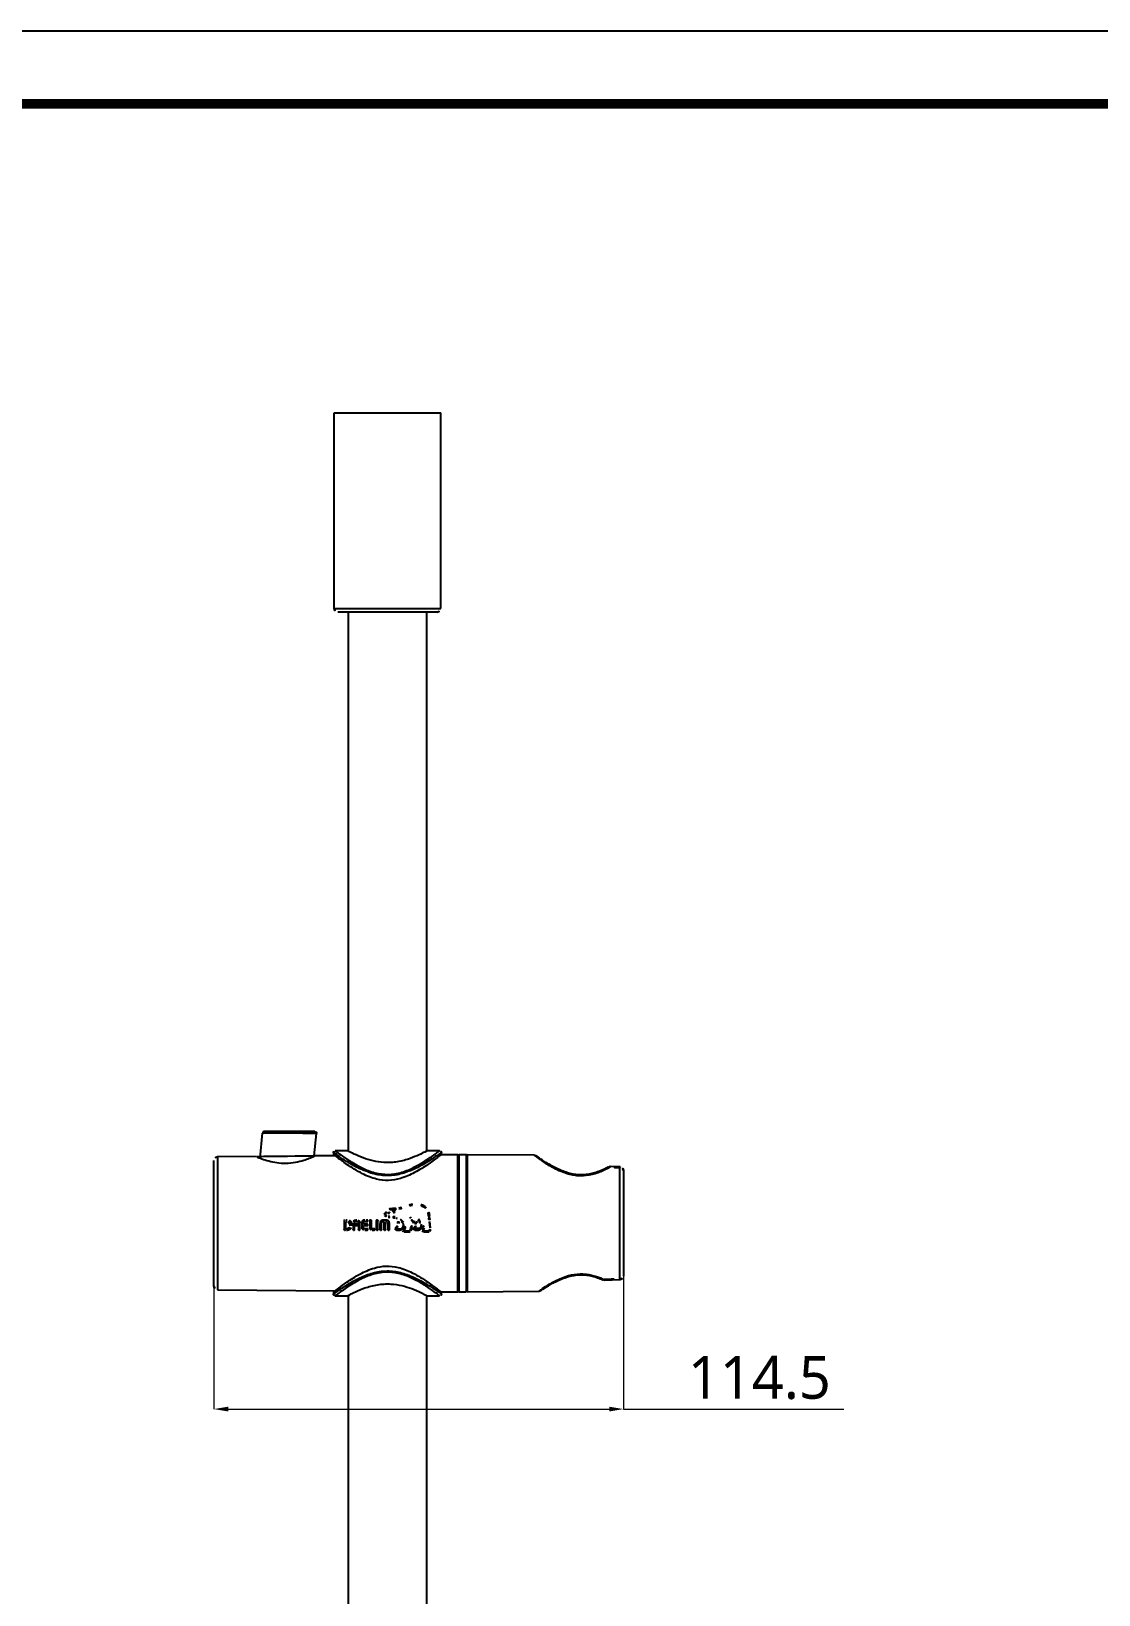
# Model space of a CAD drawing. Extents: x 16296675219 to 16296676413, y -37409617825 to -37409616950.
# Drawn here: x 16296675815.8 to 16296676114.2, y -37409617387.6 to -37409616950.3 of the extents above; entities that cross this region are included whole.
import ezdxf

# ---------------------------------------------------------------- set-up
doc = ezdxf.new("R2010")
doc.units = 0
doc.header["$LTSCALE"] = 10
doc.header["$MEASUREMENT"] = 0
doc.header["$PDMODE"] = 3
doc.header["$PDSIZE"] = -10
doc.layers.get('0').update_dxf_attribs({"linetype": 'CONTINUOUS'})
doc.layers.get('DEFPOINTS').update_dxf_attribs({"linetype": 'CONTINUOUS'})
doc.styles.add('Daelim Dimension', font='')
doc.styles.get('Daelim Dimension').set_extended_font_data('NanumGothic')
doc.dimstyles.new('DEFAULT', dxfattribs={"dimscale": 2, "dimtxt": 6, "dimasz": 2, "dimexe": 0, "dimexo": 2, "dimgap": 1, "dimtad": 1, "dimdec": 1, "dimzin": 9, "dimdsep": 46, "dimtxsty": 'Daelim Dimension', "dimcen": 0.5, "dimclrd": 5, "dimclre": 5, "dimclrt": 7, "dimadec": 1, "dimazin": 0, "dimtfac": 1, "dimtdec": 1, "dimtix": 1, "dimtmove": 0, "dimatfit": 3, "dimfxl": 1, "dimtolj": 1, "dimtzin": 1, "dimlwd": 9, "dimlwe": 9, "dimarcsym": 0})

# ---------------------------------------------------------------- blocks, each defined once
blk = doc.blocks.new('*D6')
at = {"color": 5, "lineweight": 9, "ltscale": 0.5, "transparency": 16777216}
for p, q in [((16296675866.87904, -37409617287.699692), (16296675866.87904, -37409617335.667313)), ((16296675981.37904, -37409617287.699692), (16296675981.37904, -37409617335.667313)), ((16296675870.87904, -37409617335.667313), (16296675977.37904, -37409617335.667313)), ((16296675981.37904, -37409617335.667313), (16296676042.91304, -37409617335.667313))]:
    blk.add_line(p, q, dxfattribs=at)
at = {"color": 5, "ltscale": 0.5, "transparency": 16777216}
for points in [[(16296675870.87904, -37409617335.000648), (16296675870.87904, -37409617336.333977), (16296675866.87904, -37409617335.667313)], [(16296675977.37904, -37409617335.000648), (16296675977.37904, -37409617336.333977), (16296675981.37904, -37409617335.667313)]]:
    blk.add_solid(points, dxfattribs=at)
at = {"layer": 'DEFPOINTS', "color": 0, "ltscale": 0.5, "transparency": 16777216}
for p in [(16296675866.87904, -37409617283.699692), (16296675981.37904, -37409617283.699692), (16296675981.37904, -37409617335.667313)]:
    blk.add_point(p, dxfattribs=at)
at = {"color": 7, "lineweight": 0, "ltscale": 0.5, "transparency": 16777216, "insert": (16296676019.350809, -37409617326.894783), "char_height": 12, "attachment_point": 5, "style": 'Daelim Dimension'}
blk.add_mtext('\\A1;114.5', dxfattribs=at)

msp = doc.modelspace()

# ---------------------------------------------------------------- linework, layer by layer
at = {"color": 7, "linetype": 'Continuous', "lineweight": 25}
for p, q in [((16296675900.47904, -37409617111.772491), (16296675900.47904, -37409617057.072472)), ((16296675900.47904, -37409617057.072472), (16296675930.279039, -37409617057.072472)), ((16296675930.279039, -37409617111.772491), (16296675930.279039, -37409617057.072472)), ((16296675900.47904, -37409617111.772491), (16296675930.279039, -37409617111.772491)), ((16296675929.279039, -37409617112.772476), (16296675901.47904, -37409617112.772476)), ((16296675904.37904, -37409617112.772476), (16296675904.37904, -37409617263.482269)), ((16296675926.37904, -37409617263.481506), (16296675926.37904, -37409617112.772476)), ((16296675880.40377, -37409617258.4729), (16296675879.67301, -37409617265.425621)), ((16296675895.06123, -37409617258.025162), (16296675880.90103, -37409617258.025162)), ((16296675894.896219, -37409617264.878448), (16296675895.558491, -37409617258.577423)), ((16296675904.37904, -37409617263.427788), (16296675900.796221, -37409617263.427788)), ((16296675929.94602, -37409617263.427788), (16296675926.44619, -37409617263.427788)), ((16296675866.87904, -37409617301.285133), (16296675866.87904, -37409617266.114258)), ((16296675878.72765, -37409617265.019547), (16296675867.870319, -37409617265.114304)), ((16296675900.79212, -37409617264.827003), (16296675894.968781, -37409617264.877808)), ((16296675900.279039, -37409617263.940514), (16296675900.279039, -37409617264.438461)), ((16296675935.07642, -37409617264.527786), (16296675930.29755, -37409617264.569504)), ((16296675930.47904, -37409617264.453583), (16296675930.47904, -37409617263.952339)), ((16296675937.37904, -37409617264.525146), (16296675935.37904, -37409617264.525146)), ((16296675935.37904, -37409617264.525146), (16296675935.37904, -37409617302.874237)), ((16296675937.37904, -37409617264.525146), (16296675937.37904, -37409617302.874237)), ((16296675956.481991, -37409617264.691872), (16296675937.68166, -37409617264.527786)), ((16296675977.126381, -37409617267.97226), (16296675976.883989, -37409617268.093582)), ((16296675977.14072, -37409617267.973572), (16296675977.12219, -37409617267.984123)), ((16296675977.64052, -37409617267.858673), (16296675977.641291, -37409617267.858459)), ((16296675980.412411, -37409617267.95266), (16296675977.64052, -37409617267.858673)), ((16296675980.38777, -37409617299.276039), (16296675980.38777, -37409617268.123337)), ((16296675980.412411, -37409617267.95266), (16296675980.413151, -37409617267.952454)), ((16296675981.37904, -37409617268.951874), (16296675981.37904, -37409617298.447517)), ((16296675867.870319, -37409617302.285103), (16296675900.795361, -37409617302.572433)), ((16296675930.297729, -37409617302.829887), (16296675935.07642, -37409617302.87159)), ((16296675937.68166, -37409617302.87159), (16296675957.773109, -37409617302.696251)), ((16296675975.5373, -37409617299.505623), (16296675975.54924, -37409617299.511253)), ((16296675975.98707, -37409617299.59623), (16296675980.412411, -37409617299.446732)), ((16296675975.98786, -37409617299.596451), (16296675975.98707, -37409617299.596222)), ((16296675980.413151, -37409617299.44693), (16296675980.412411, -37409617299.446732)), ((16296675900.279039, -37409617302.945801), (16296675900.279039, -37409617303.447052)), ((16296675900.810881, -37409617303.971603), (16296675904.311899, -37409617303.971603)), ((16296675904.37904, -37409617303.938972), (16296675904.37904, -37409617527.240936)), ((16296675926.37904, -37409617527.072472), (16296675926.37904, -37409617303.91713)), ((16296675926.37904, -37409617303.971603), (16296675929.96233, -37409617303.971603)), ((16296675930.47904, -37409617303.45887), (16296675930.47904, -37409617302.96093)), ((16296675935.37904, -37409617302.874237), (16296675937.37904, -37409617302.874237))]:
    msp.add_line(p, q, dxfattribs=at)
at = {"color": 8, "linetype": 'Continuous', "lineweight": 25}
for p, q in [((16296675867.870319, -37409617265.114304), (16296675867.870319, -37409617283.699692)), ((16296675935.07642, -37409617302.87159), (16296675935.07642, -37409617264.527786)), ((16296675937.68166, -37409617264.527786), (16296675937.68166, -37409617302.87159)), ((16296675867.870319, -37409617283.699692), (16296675867.870319, -37409617302.285103))]:
    msp.add_line(p, q, dxfattribs=at)
at = {"color": 7, "linetype": 'Continuous'}
for p, q in [((16296675915.04435, -37409617280.427803), (16296675915.031151, -37409617280.451523)), ((16296675915.249109, -37409617280.575539), (16296675915.267151, -37409617280.542282)), ((16296675917.184549, -37409617279.553123), (16296675916.75548, -37409617279.558968)), ((16296675916.76333, -37409617279.807343), (16296675917.18556, -37409617279.802338)), ((16296675903.279039, -37409617282.964867), (16296675903.279039, -37409617285.445641)), ((16296675903.73033, -37409617285.233032), (16296675903.73033, -37409617283.19236)), ((16296675904.90185, -37409617283.96122), (16296675904.90185, -37409617284.451141)), ((16296675905.3416, -37409617284.451141), (16296675905.3416, -37409617283.96122)), ((16296675905.766159, -37409617283.587318), (16296675905.766159, -37409617285.477386)), ((16296675907.25374, -37409617283.957542), (16296675906.209419, -37409617283.957542)), ((16296675906.209419, -37409617284.346642), (16296675907.25374, -37409617284.346642)), ((16296675906.83872, -37409617282.789543), (16296675906.622271, -37409617282.789543)), ((16296675906.622271, -37409617283.179314), (16296675906.83872, -37409617283.179314)), ((16296675907.695669, -37409617285.477386), (16296675907.695669, -37409617283.587318)), ((16296675908.24341, -37409617283.510773), (16296675908.24341, -37409617284.902237)), ((16296675909.785299, -37409617283.96122), (16296675908.688009, -37409617283.96122)), ((16296675908.688009, -37409617284.343658), (16296675909.785299, -37409617284.343658)), ((16296675909.097349, -37409617283.186172), (16296675909.913679, -37409617283.189682)), ((16296675909.913679, -37409617285.224518), (16296675909.097349, -37409617285.224518)), ((16296675909.913679, -37409617282.81929), (16296675909.826941, -37409617282.809921)), ((16296675909.910681, -37409617284.225807), (16296675909.910681, -37409617284.08625)), ((16296675909.913679, -37409617283.189682), (16296675909.913679, -37409617282.81929)), ((16296675909.913679, -37409617285.600754), (16296675909.913679, -37409617285.224518)), ((16296675910.445709, -37409617282.93763), (16296675910.445709, -37409617284.902237)), ((16296675910.763269, -37409617282.813278), (16296675910.571899, -37409617282.813278)), ((16296675910.888639, -37409617284.944031), (16296675910.888639, -37409617282.93763)), ((16296675911.82832, -37409617285.224518), (16296675911.267879, -37409617285.224518)), ((16296675911.82832, -37409617285.579697), (16296675911.82832, -37409617285.224518)), ((16296675912.26775, -37409617282.933937), (16296675912.26775, -37409617285.477386)), ((16296675912.59234, -37409617282.813278), (16296675912.386589, -37409617282.813278)), ((16296675912.71018, -37409617285.477386), (16296675912.71018, -37409617282.933937)), ((16296675913.29636, -37409617283.913933), (16296675913.29636, -37409617285.477386)), ((16296675913.742451, -37409617285.477386), (16296675913.742451, -37409617283.948677)), ((16296675914.403351, -37409617283.210579), (16296675914.403351, -37409617285.477386)), ((16296675915.50276, -37409617283.948677), (16296675915.50276, -37409617285.477386)), ((16296675915.606871, -37409617282.029022), (16296675916.057489, -37409617282.057114)), ((16296675916.07222, -37409617281.807732), (16296675915.62442, -37409617281.781662)), ((16296675915.95052, -37409617285.477386), (16296675915.95052, -37409617283.913933)), ((16296675924.099319, -37409617285.200974), (16296675923.055, -37409617285.200974)), ((16296675926.88028, -37409617281.576073), (16296675926.92742, -37409617282.233452)), ((16296675927.021009, -37409617283.277107), (16296675927.21656, -37409617284.973106)), ((16296675927.178801, -37409617282.22258), (16296675927.12999, -37409617281.548988)), ((16296675927.46627, -37409617284.947021), (16296675927.27072, -37409617283.24334)), ((16296675903.910681, -37409617285.620483), (16296675904.265869, -37409617285.620483)), ((16296675905.88316, -37409617285.601418), (16296675906.09108, -37409617285.601418)), ((16296675907.37241, -37409617285.601418), (16296675907.576, -37409617285.601418)), ((16296675909.02714, -37409617285.620483), (16296675909.476761, -37409617285.620483)), ((16296675909.894279, -37409617285.602417), (16296675909.913679, -37409617285.600754)), ((16296675911.139339, -37409617285.620483), (16296675911.477989, -37409617285.620483)), ((16296675911.697281, -37409617285.601242), (16296675911.74625, -37409617285.594566)), ((16296675911.80909, -37409617285.583038), (16296675911.82832, -37409617285.579697)), ((16296675912.386589, -37409617285.601418), (16296675912.59234, -37409617285.601418)), ((16296675913.41486, -37409617285.601418), (16296675913.623449, -37409617285.601418)), ((16296675914.520679, -37409617285.601418), (16296675914.72644, -37409617285.601418)), ((16296675915.621571, -37409617285.601418), (16296675915.832199, -37409617285.601418)), ((16296675918.858669, -37409617285.366882), (16296675917.941219, -37409617285.366882)), ((16296675917.941219, -37409617285.601242), (16296675918.858669, -37409617285.601242)), ((16296675920.093531, -37409617286.124733), (16296675921.396589, -37409617286.124733)), ((16296675921.396589, -37409617285.875549), (16296675920.097561, -37409617285.875549)), ((16296675923.083771, -37409617285.601242), (16296675924.099319, -37409617285.601242)), ((16296675925.46022, -37409617286.124733), (16296675926.76429, -37409617286.124733)), ((16296675926.765289, -37409617285.875549), (16296675925.48461, -37409617285.875549))]:
    msp.add_line(p, q, dxfattribs=at)
at = {"ltscale": 0.5}
msp.add_lwpolyline([(16296675219.07955, -37409617824.834084), (16296676412.57955, -37409617824.834084), (16296676412.57955, -37409616950.334084), (16296675219.07955, -37409616950.334084)], close=True, dxfattribs=at)
at = {"color": 5, "linetype": 'ByBlock', "lineweight": 200, "const_width": 2.75}
msp.add_lwpolyline([(16296675238.27124, -37409617787.388771), (16296676393.27124, -37409617787.388771), (16296676393.27124, -37409616970.638771), (16296675238.27124, -37409616970.638771)], close=True, dxfattribs=at)
at = {"color": 8, "linetype": 'Continuous', "lineweight": 25, "flags": 128}
msp.add_lwpolyline([(16296675895.558491, -37409617258.577423), (16296675895.443371, -37409617258.57663), (16296675895.101509, -37409617258.574272), (16296675894.54331, -37409617258.570412), (16296675893.785721, -37409617258.565201), (16296675892.851761, -37409617258.558746), (16296675891.76981, -37409617258.551292), (16296675890.572741, -37409617258.543037), (16296675889.296921, -37409617258.534233), (16296675887.981131, -37409617258.525162), (16296675886.665331, -37409617258.516083), (16296675885.389521, -37409617258.507278), (16296675884.19245, -37409617258.499023), (16296675883.1105, -37409617258.491547), (16296675882.176531, -37409617258.485123), (16296675881.41894, -37409617258.479889), (16296675880.860741, -37409617258.476044), (16296675880.51889, -37409617258.473686), (16296675880.40377, -37409617258.4729)], dxfattribs=at)
at = {"color": 7, "linetype": 'Continuous', "flags": 128}
for points in [[(16296675915.95903, -37409617280.686012), (16296675915.969351, -37409617280.694733), (16296675915.97117, -37409617280.708473), (16296675915.9645, -37409617280.727242), (16296675915.949341, -37409617280.751053)], [(16296675917.36256, -37409617280.05806), (16296675917.311911, -37409617280.029198), (16296675917.260731, -37409617280.012733), (16296675917.20961, -37409617280.007133), (16296675917.159149, -37409617280.010918), (16296675917.10993, -37409617280.022552), (16296675917.062559, -37409617280.04055), (16296675917.009001, -37409617280.068398), (16296675916.95997, -37409617280.100601), (16296675916.91651, -37409617280.13456), (16296675916.87966, -37409617280.167664), (16296675916.85042, -37409617280.197304)], [(16296675916.9594, -37409617280.295067), (16296675916.966921, -37409617280.286903), (16296675916.98107, -37409617280.271988), (16296675917.001051, -37409617280.252548), (16296675917.031, -37409617280.226807), (16296675917.066629, -37409617280.201447), (16296675917.0966, -37409617280.184677), (16296675917.12851, -37409617280.171783), (16296675917.161779, -37409617280.164284), (16296675917.19585, -37409617280.163757), (16296675917.23015, -37409617280.171791), (16296675917.264111, -37409617280.189949)], [(16296675906.209431, -37409617283.957542), (16296675906.209419, -37409617283.941948), (16296675906.209419, -37409617283.914574), (16296675906.209419, -37409617283.875366), (16296675906.209419, -37409617283.824387), (16296675906.209419, -37409617283.758324), (16296675906.209419, -37409617283.679291), (16296675906.209419, -37409617283.587318)], [(16296675906.209431, -37409617285.477386), (16296675906.209419, -37409617285.310013), (16296675906.209419, -37409617285.156013), (16296675906.209419, -37409617285.015381), (16296675906.209419, -37409617284.88813), (16296675906.209419, -37409617284.774246), (16296675906.209419, -37409617284.673767), (16296675906.209419, -37409617284.586647), (16296675906.209419, -37409617284.518547), (16296675906.209419, -37409617284.461693), (16296675906.209419, -37409617284.416061), (16296675906.209419, -37409617284.381683), (16296675906.209419, -37409617284.358543), (16296675906.209419, -37409617284.346642)], [(16296675906.209431, -37409617283.587318), (16296675906.211439, -37409617283.508972), (16296675906.21772, -37409617283.441063), (16296675906.22859, -37409617283.382881), (16296675906.24436, -37409617283.333717), (16296675906.26535, -37409617283.292847), (16296675906.29191, -37409617283.25959), (16296675906.324341, -37409617283.233208), (16296675906.367189, -37409617283.211281), (16296675906.41798, -37409617283.195877), (16296675906.477131, -37409617283.186043), (16296675906.54509, -37409617283.18084), (16296675906.622271, -37409617283.179314)], [(16296675906.83872, -37409617283.179314), (16296675906.920561, -37409617283.181038), (16296675906.99206, -37409617283.186974), (16296675907.053711, -37409617283.198227), (16296675907.10602, -37409617283.215958), (16296675907.149509, -37409617283.24128), (16296675907.184681, -37409617283.275322), (16296675907.21068, -37409617283.316422), (16296675907.23015, -37409617283.367218), (16296675907.24354, -37409617283.428673), (16296675907.251261, -37409617283.501717), (16296675907.25374, -37409617283.587318)], [(16296675907.25375, -37409617283.587318), (16296675907.25374, -37409617283.675392), (16296675907.25374, -37409617283.751663), (16296675907.25374, -37409617283.816139), (16296675907.25374, -37409617283.868813), (16296675907.25374, -37409617283.911339), (16296675907.25374, -37409617283.940918), (16296675907.25374, -37409617283.957542)], [(16296675907.25375, -37409617284.346642), (16296675907.25374, -37409617284.360184), (16296675907.25374, -37409617284.387093), (16296675907.25374, -37409617284.427391), (16296675907.25374, -37409617284.481056), (16296675907.25374, -37409617284.548111), (16296675907.25374, -37409617284.628532), (16296675907.25374, -37409617284.722343), (16296675907.25374, -37409617284.820084), (16296675907.25374, -37409617284.929062), (16296675907.25374, -37409617285.049278), (16296675907.25374, -37409617285.18074), (16296675907.25374, -37409617285.323448), (16296675907.25374, -37409617285.477386)], [(16296675909.09483, -37409617282.789543), (16296675908.962931, -37409617282.79406), (16296675908.8423, -37409617282.807678), (16296675908.732889, -37409617282.830437), (16296675908.634649, -37409617282.862373), (16296675908.547529, -37409617282.903519), (16296675908.471479, -37409617282.953949), (16296675908.40645, -37409617283.013687), (16296675908.35647, -37409617283.076668), (16296675908.31566, -37409617283.147552), (16296675908.283991, -37409617283.226357), (16296675908.261419, -37409617283.313148), (16296675908.2479, -37409617283.407944), (16296675908.24341, -37409617283.510773)], [(16296675908.688009, -37409617283.510773), (16296675908.688339, -37409617283.454643), (16296675908.69067, -37409617283.403526), (16296675908.696989, -37409617283.357536), (16296675908.709311, -37409617283.31678), (16296675908.72961, -37409617283.281342), (16296675908.759899, -37409617283.251343), (16296675908.792, -37409617283.231644), (16296675908.83246, -37409617283.215401), (16296675908.882259, -37409617283.20269), (16296675908.94236, -37409617283.19355), (16296675909.013741, -37409617283.188026), (16296675909.097349, -37409617283.186172)], [(16296675908.688009, -37409617283.96122), (16296675908.688009, -37409617283.943581), (16296675908.688009, -37409617283.911148), (16296675908.688009, -37409617283.86393), (16296675908.688009, -37409617283.801933), (16296675908.688009, -37409617283.742828), (16296675908.688009, -37409617283.674606), (16296675908.688009, -37409617283.597252), (16296675908.688009, -37409617283.510773)], [(16296675908.688009, -37409617284.902237), (16296675908.688009, -37409617284.792473), (16296675908.688009, -37409617284.694611), (16296675908.688009, -37409617284.608658), (16296675908.688009, -37409617284.534607), (16296675908.688009, -37409617284.472481), (16296675908.688009, -37409617284.423042), (16296675908.688009, -37409617284.385094), (16296675908.688009, -37409617284.358627), (16296675908.688009, -37409617284.343658)], [(16296675909.097349, -37409617285.224518), (16296675909.025061, -37409617285.22319), (16296675908.961821, -37409617285.219223), (16296675908.90704, -37409617285.212624), (16296675908.86009, -37409617285.203423), (16296675908.820391, -37409617285.191658), (16296675908.77833, -37409617285.172417), (16296675908.746281, -37409617285.148857), (16296675908.722879, -37409617285.121071), (16296675908.702721, -37409617285.077293), (16296675908.692369, -37409617285.026131), (16296675908.688551, -37409617284.967743), (16296675908.688009, -37409617284.902237)], [(16296675911.267879, -37409617285.224518), (16296675911.18549, -37409617285.221992), (16296675911.115999, -37409617285.214684), (16296675911.05829, -37409617285.203003), (16296675911.01129, -37409617285.187363), (16296675910.972321, -37409617285.167183), (16296675910.942631, -37409617285.143562), (16296675910.92095, -37409617285.116989), (16296675910.902269, -37409617285.077599), (16296675910.892679, -37409617285.034889), (16296675910.889151, -37409617284.98999), (16296675910.888639, -37409617284.944031)], [(16296675914.625139, -37409617282.802071), (16296675914.471701, -37409617282.803482), (16296675914.329411, -37409617282.808052), (16296675914.19795, -37409617282.816338), (16296675914.07699, -37409617282.828873), (16296675913.966181, -37409617282.846199), (16296675913.86521, -37409617282.868858), (16296675913.778721, -37409617282.895592), (16296675913.700399, -37409617282.927994), (16296675913.629959, -37409617282.966522), (16296675913.567129, -37409617283.01162), (16296675913.511641, -37409617283.063759), (16296675913.463209, -37409617283.123367), (16296675913.421551, -37409617283.190933), (16296675913.386391, -37409617283.266861), (16296675913.35746, -37409617283.351646), (16296675913.334459, -37409617283.445717), (16296675913.3174, -37409617283.547592), (16296675913.305531, -37409617283.659302), (16296675913.298611, -37409617283.781273), (16296675913.29636, -37409617283.913933)], [(16296675913.742451, -37409617283.948677), (16296675913.743629, -37409617283.829422), (16296675913.74752, -37409617283.723663), (16296675913.754709, -37409617283.630577), (16296675913.765779, -37409617283.549393), (16296675913.78129, -37409617283.479286), (16296675913.801399, -37409617283.420448), (16296675913.8269, -37409617283.370773), (16296675913.85833, -37409617283.329498), (16296675913.896231, -37409617283.295868), (16296675913.942141, -37409617283.268639), (16296675913.99593, -37409617283.247772), (16296675914.058189, -37409617283.23246), (16296675914.12948, -37409617283.221893), (16296675914.210381, -37409617283.215263), (16296675914.301479, -37409617283.211746), (16296675914.403351, -37409617283.210579)], [(16296675915.95052, -37409617283.913933), (16296675915.947901, -37409617283.771141), (16296675915.939791, -37409617283.640778), (16296675915.92589, -37409617283.522301), (16296675915.905861, -37409617283.415161), (16296675915.87936, -37409617283.318832), (16296675915.846081, -37409617283.232773), (16296675915.80818, -37409617283.16053), (16296675915.76368, -37409617283.096489), (16296675915.712311, -37409617283.040176), (16296675915.65378, -37409617282.991173), (16296675915.58782, -37409617282.948967), (16296675915.5051, -37409617282.909409), (16296675915.41239, -37409617282.877151), (16296675915.30933, -37409617282.851593), (16296675915.195511, -37409617282.832077), (16296675915.07057, -37409617282.818008), (16296675914.93412, -37409617282.808739), (16296675914.78577, -37409617282.803627), (16296675914.625139, -37409617282.802071)], [(16296675914.843611, -37409617285.477386), (16296675914.843611, -37409617285.251328), (16296675914.843611, -37409617285.037148), (16296675914.843611, -37409617284.834862), (16296675914.843611, -37409617284.64447), (16296675914.843611, -37409617284.465973), (16296675914.843611, -37409617284.299347), (16296675914.843611, -37409617284.153137), (16296675914.843611, -37409617284.017517), (16296675914.843611, -37409617283.892464), (16296675914.843611, -37409617283.777969), (16296675914.843611, -37409617283.674049), (16296675914.843611, -37409617283.570557), (16296675914.843611, -37409617283.480217), (16296675914.843611, -37409617283.403061), (16296675914.843611, -37409617283.339073), (16296675914.843611, -37409617283.288231), (16296675914.843611, -37409617283.250572), (16296675914.843611, -37409617283.226067), (16296675914.843611, -37409617283.214752)], [(16296675919.840309, -37409617283.840714), (16296675919.833111, -37409617283.895607), (16296675919.823589, -37409617283.959938), (16296675919.81155, -37409617284.032509), (16296675919.796749, -37409617284.112091), (16296675919.778971, -37409617284.197479), (16296675919.757971, -37409617284.287468), (16296675919.71792, -37409617284.435257), (16296675919.668489, -37409617284.5867), (16296675919.608789, -37409617284.737106), (16296675919.561741, -37409617284.836662), (16296675919.50923, -37409617284.93206), (16296675919.45097, -37409617285.021797), (16296675919.386681, -37409617285.104424), (16296675919.31608, -37409617285.178413), (16296675919.25223, -37409617285.232407), (16296675919.18364, -37409617285.278526), (16296675919.110149, -37409617285.315887), (16296675919.031601, -37409617285.343643), (16296675918.94783, -37409617285.360931), (16296675918.858669, -37409617285.366882)], [(16296675918.858669, -37409617285.601242), (16296675918.96804, -37409617285.594803), (16296675919.07111, -37409617285.576073), (16296675919.168011, -37409617285.545883), (16296675919.25889, -37409617285.505096), (16296675919.34388, -37409617285.45459), (16296675919.42313, -37409617285.395203), (16296675919.49678, -37409617285.327789), (16296675919.56496, -37409617285.25322), (16296675919.627819, -37409617285.172333), (16296675919.685499, -37409617285.086014), (16296675919.75918, -37409617284.954918), (16296675919.82299, -37409617284.816948), (16296675919.877331, -37409617284.674599), (16296675919.9226, -37409617284.530357), (16296675919.959221, -37409617284.386726), (16296675919.9876, -37409617284.246223), (16296675920.008141, -37409617284.111313)], [(16296675923.18437, -37409617283.81514), (16296675923.194071, -37409617283.938683), (16296675923.19639, -37409617284.02858)], [(16296675923.43342, -37409617283.867851), (16296675923.429199, -37409617283.735657), (16296675923.420401, -37409617283.624153)], [(16296675924.797001, -37409617283.975487), (16296675924.796749, -37409617283.978683), (16296675924.796181, -37409617283.985977), (16296675924.794531, -37409617284.005287), (16296675924.79217, -37409617284.030006), (16296675924.788851, -37409617284.06118), (16296675924.783489, -37409617284.105873), (16296675924.776421, -37409617284.157837), (16296675924.76745, -37409617284.21611), (16296675924.752131, -37409617284.302254), (16296675924.732599, -37409617284.395477), (16296675924.708401, -37409617284.493378), (16296675924.67907, -37409617284.593559), (16296675924.64757, -37409617284.684593), (16296675924.611111, -37409617284.773697), (16296675924.56934, -37409617284.859093), (16296675924.52191, -37409617284.938957), (16296675924.468491, -37409617285.01149), (16296675924.41914, -37409617285.065033), (16296675924.365179, -37409617285.111183), (16296675924.306419, -37409617285.148903), (16296675924.242661, -37409617285.177132), (16296675924.173691, -37409617285.194839), (16296675924.099319, -37409617285.200974)], [(16296675924.099319, -37409617285.601242), (16296675924.192949, -37409617285.595383), (16296675924.280121, -37409617285.578392), (16296675924.361071, -37409617285.55117), (16296675924.436041, -37409617285.514618), (16296675924.505251, -37409617285.469612), (16296675924.58403, -37409617285.40284), (16296675924.654631, -37409617285.326019), (16296675924.71751, -37409617285.240891), (16296675924.773121, -37409617285.149193), (16296675924.828369, -37409617285.038597), (16296675924.875389, -37409617284.924316), (16296675924.914881, -37409617284.808952), (16296675924.947491, -37409617284.695107), (16296675924.973921, -37409617284.585403), (16296675924.994841, -37409617284.482422), (16296675925.010929, -37409617284.388786)], [(16296675924.29723, -37409617282.78804), (16296675924.292999, -37409617282.754272), (16296675924.28433, -37409617282.722618), (16296675924.270729, -37409617282.695), (16296675924.25701, -37409617282.678078), (16296675924.240049, -37409617282.665321), (16296675924.219641, -37409617282.657516), (16296675924.19558, -37409617282.655487)], [(16296675924.79933, -37409617283.976646), (16296675924.797791, -37409617283.976334), (16296675924.79722, -37409617283.97596), (16296675924.797001, -37409617283.975487)], [(16296675925.344219, -37409617285.751663), (16296675925.350559, -37409617285.707428), (16296675925.367559, -37409617285.664284), (16296675925.392811, -37409617285.621468), (16296675925.42395, -37409617285.578247), (16296675925.45858, -37409617285.533882), (16296675925.4937, -37409617285.488472), (16296675925.52762, -37409617285.440514), (16296675925.558109, -37409617285.389313), (16296675925.58289, -37409617285.33416)], [(16296675909.827431, -37409617285.60659), (16296675909.82737, -37409617285.60659), (16296675909.827351, -37409617285.606583), (16296675909.827351, -37409617285.606583), (16296675909.827351, -37409617285.606583), (16296675909.827351, -37409617285.606583), (16296675909.82741, -37409617285.606583), (16296675909.83073, -37409617285.606331), (16296675909.894279, -37409617285.602417)], [(16296675911.74625, -37409617285.594566), (16296675911.746241, -37409617285.594566), (16296675911.746241, -37409617285.594566), (16296675911.746241, -37409617285.594566), (16296675911.746241, -37409617285.594566), (16296675911.74642, -37409617285.594528), (16296675911.749929, -37409617285.593849), (16296675911.80909, -37409617285.583038)]]:
    msp.add_lwpolyline(points, dxfattribs=at)
at = {"color": 7, "linetype": 'Continuous', "lineweight": 25}
for centre, radius, start, end in [((16296675901.47904, -37409617111.772476), 1, 180, 270), ((16296675929.279039, -37409617111.772476), 1, 270, 0), ((16296675880.90103, -37409617258.525162), 0.5, 90, 170.29344681), ((16296675895.06123, -37409617258.525162), 0.5, 354.01440082, 90), ((16296675867.87904, -37409617266.114258), 1, 90.49997623, 180), ((16296675895.079041, -37409617265.076859), 0.2, 114.30037581, 136.28100965), ((16296675935.079041, -37409617264.827789), 0.3, 0, 90.49997623), ((16296675937.679041, -37409617264.827789), 0.3, 89.50002377, 180), ((16296675977.607611, -37409617268.857887), 1, 88.0698114, 117.83291283), ((16296675980.459009, -37409617269.045357), 0.924766, 5.80191364, 94.41833519), ((16296675980.37904, -37409617268.951881), 1, 0, 88.04531649), ((16296675980.45903, -37409617298.354042), 0.924748, 265.58057522, 354.19896719), ((16296675980.37904, -37409617298.44751), 1, 271.95468351, 0), ((16296675867.87904, -37409617301.285133), 1, 180, 269.50002377), ((16296675935.079041, -37409617302.571602), 0.3, 269.50002377, 0), ((16296675937.679041, -37409617302.571602), 0.3, 180, 270.49997623), ((16296675975.95443, -37409617298.597008), 1, 246.0969414, 271.91564751)]:
    msp.add_arc(centre, radius, start, end, dxfattribs=at)
at = {"color": 8, "linetype": 'Continuous', "lineweight": 25}
for centre, radius, start, end in [((16296675977.334761, -37409617268.402603), 0.470866, 53.27251981, 114.33637227), ((16296675978.00106, -37409617267.996033), 0.38583, 159.1436551, 184.33567556), ((16296675980.79019, -37409617268.094299), 0.403459, 159.44835475, 184.12791084), ((16296675975.686741, -37409617299.108307), 0.425743, 251.15732951, 310.48519051), ((16296675976.3361, -37409617299.461563), 0.374103, 175.48675122, 201.09741572), ((16296675980.79056, -37409617299.305038), 0.403827, 175.88260818, 200.54044067)]:
    msp.add_arc(centre, radius, start, end, dxfattribs=at)
at = {"color": 7, "linetype": 'Continuous'}
for centre, radius, start, end in [((16296675915.098749, -37409617281.228447), 0.552574, 146.90189106, 207.79693821), ((16296675915.713249, -37409617281.607262), 1.274351, 132.83826779, 147.72104883), ((16296675914.141001, -37409617279.897369), 1.048543, 312.30706335, 328.09606947), ((16296675915.726391, -37409617281.61911), 1.042092, 132.2440123, 147.04581073), ((16296675914.11204, -37409617279.870117), 1.338111, 313.06845802, 328.18510437), ((16296675916.598249, -37409617281.368729), 1.816581, 85.03473724, 148.8035628), ((16296675916.62883, -37409617281.423927), 1.622184, 85.24390907, 147.07763748), ((16296675915.54151, -37409617280.724617), 0.044579, 99.71467463, 198.83050723), ((16296675915.83264, -37409617280.669212), 0.340547, 191.8264759, 225.67308057), ((16296675915.74025, -37409617281.182213), 0.542284, 66.20652516, 112.35603713), ((16296675915.67552, -37409617280.842651), 0.107051, 220.96346557, 296.35714508), ((16296675915.545111, -37409617280.493553), 0.479284, 291.79335302, 327.50209551), ((16296675916.90567, -37409617280.252037), 0.077777, 135.26520769, 224.73494614), ((16296675916.898821, -37409617280.244186), 0.07912, 232.29068944, 319.97230129), ((16296675917.202419, -37409617280.67794), 0.086723, 117.41078059, 198.58033585), ((16296675917.18523, -37409617280.671883), 0.073223, 207.39298702, 299.67793351), ((16296675916.92284, -37409617280.269119), 0.409325, 305.83768249, 350.14130843), ((16296675917.397751, -37409617272.520729), 7.035615, 268.26355726, 279.43382803), ((16296675917.439671, -37409617273.123093), 6.684085, 267.82124158, 280.02837072), ((16296675916.94068, -37409617280.249977), 0.560872, 300.04332094, 351.29737497), ((16296675917.176201, -37409617280.31398), 0.152029, 350.44908738, 54.67274949), ((16296675917.203911, -37409617280.304153), 0.292793, 353.98099525, 57.19112759), ((16296675915.032539, -37409617264.514526), 15.355192, 283.24615794, 289.99248057), ((16296675915.04915, -37409617264.558434), 15.558083, 283.20671038, 289.97508632), ((16296675925.142879, -37409617292.227959), 14.144875, 101.26357454, 110.09757416), ((16296675924.61397, -37409617290.344879), 11.945895, 100.5755631, 110.84071507), ((16296675923.433981, -37409617282.281921), 4.065376, 46.20665871, 105.02482495), ((16296675923.425831, -37409617282.309273), 3.840998, 46.71614199, 105.15737318), ((16296675923.19578, -37409617281.847633), 3.694499, 4.21513073, 39.18855615), ((16296675923.30253, -37409617281.805542), 3.836047, 3.83476355, 39.85213736), ((16296675903.421089, -37409617282.964684), 0.142044, 98.30648999, 180.07168963), ((16296675904.07386, -37409617289.260849), 6.471832, 89.27521833, 95.9715277), ((16296675906.0434, -37409617185.934837), 99.325134, 268.66552901, 268.91103564), ((16296675904.23123, -37409617289.098679), 5.92752, 90.72839326, 94.8474628), ((16296675904.273701, -37409617283.856087), 1.07307, 354.37776955, 96.31196391), ((16296675904.21674, -37409617284.552193), 0.692527, 264.94543342, 8.39055025), ((16296675904.225, -37409617283.853508), 0.685363, 350.95758358, 95.78805988), ((16296675904.29159, -37409617284.564667), 1.056136, 268.60475351, 6.17068017), ((16296675906.50173, -37409617283.518417), 0.738793, 80.60986509, 185.35039835), ((16296675906.960541, -37409617283.517807), 0.738399, 354.59866687, 99.49649351), ((16296675908.9394, -37409617284.929497), 0.696528, 177.75650137, 277.23638341), ((16296675909.14238, -37409617294.234543), 11.445109, 86.57093821, 90.23801888), ((16296675909.78583, -37409617284.086067), 0.124852, 359.9182562, 90.24184375), ((16296675909.790541, -37409617284.22361), 0.120161, 267.50286622, 358.94645151), ((16296675911.09803, -37409617284.966331), 0.655456, 174.38830662, 273.61399097), ((16296675910.572229, -37409617282.939819), 0.12654, 90.14807817, 179.00940997), ((16296675910.76263, -37409617282.939301), 0.126025, 0.76019483, 89.71160013), ((16296675912.3867, -37409617282.932243), 0.118969, 90.0533301, 180.81877703), ((16296675912.59161, -37409617282.931862), 0.118587, 358.99279576, 89.6470149), ((16296675915.670309, -37409617280.725731), 1.304833, 215.64517825, 267.21360456), ((16296675915.11157, -37409617281.228271), 0.313659, 145.8609814, 206.72295973), ((16296675915.664511, -37409617280.735847), 1.046576, 217.24834793, 267.80484438), ((16296675914.95256, -37409617283.951859), 0.745119, 55.43476548, 98.40833923), ((16296675914.531771, -37409617283.832916), 0.977864, 353.20107547, 30.38788413), ((16296675915.59062, -37409617295.714432), 13.665299, 81.96975197, 88.04213421), ((16296675915.468941, -37409617297.039169), 15.243379, 82.17840995, 87.7318887), ((16296675917.015631, -37409617284.85041), 2.710832, 65.29401148, 79.71563128), ((16296675917.889999, -37409617285.25946), 0.347879, 173.4017751, 221.33963884), ((16296675916.60866, -37409617285.899353), 4.070525, 37.34661707, 76.72415628), ((16296675918.126961, -37409617285.332489), 0.593402, 127.29855464, 169.02126025), ((16296675917.008619, -37409617283.814636), 1.292075, 305.96185097, 0.77768146), ((16296675917.940941, -37409617285.219528), 0.147359, 181.09114755, 270.10764365), ((16296675918.09141, -37409617285.292587), 0.305975, 125.05837862, 166.72383719), ((16296675917.021271, -37409617283.819077), 1.51519, 306.1769386, 0.38948762), ((16296675913.564791, -37409617283.594688), 4.740102, 357.55262847, 14.75171169), ((16296675913.378731, -37409617283.610641), 5.161495, 357.79981269, 12.04406859), ((16296675916.18133, -37409617286.38015), 4.453863, 34.76187871, 59.72710636), ((16296675918.72229, -37409617284.623894), 1.638597, 326.63697537, 46.76794387), ((16296675919.058611, -37409617284.687027), 1.110424, 322.74454883, 31.22871153), ((16296675918.68511, -37409617283.940514), 3.504989, 329.99947243, 28.96800041), ((16296675921.84433, -37409617282.175858), 0.114469, 126.22651267, 215.89611959), ((16296675921.82612, -37409617282.18026), 0.108648, 25.2049393, 117.07030488), ((16296675918.82744, -37409617283.937393), 3.583792, 12.91575286, 30.21269236), ((16296675918.9809, -37409617284.031639), 3.454284, 328.79683383, 10.49466885), ((16296675924.00341, -37409617275.144737), 8.166885, 258.10862346, 271.44706331), ((16296675924.075729, -37409617274.695793), 8.870766, 258.96242937, 263.8964802), ((16296675922.94146, -37409617285.264236), 0.298266, 167.58109724, 227.62392412), ((16296675923.37429, -37409617285.40995), 0.753908, 135.08824786, 163.83820249), ((16296675922.132259, -37409617284.081589), 1.065457, 311.65303339, 2.85171431), ((16296675923.054449, -37409617285.058113), 0.142863, 179.3219919, 270.22064302), ((16296675923.24024, -37409617285.118317), 0.334427, 134.9003929, 169.33323822), ((16296675922.123449, -37409617283.910767), 1.310676, 312.21871695, 1.87650588), ((16296675776.35479, -37409617309.125778), 148.995152, 9.78060966, 9.89730187), ((16296675933.76672, -37409617281.785492), 10.50843, 188.67831388, 190.07705928), ((16296675923.959419, -37409617276.279617), 7.115223, 265.3177105, 273.02044971), ((16296675924.213051, -37409617282.784248), 0.129941, 97.72833069, 190.49910638), ((16296675925.61772, -37409617282.693542), 1.536705, 184.26904979, 203.61065525), ((16296675926.15099, -37409617282.495621), 1.87668, 188.96408185, 230.83629506), ((16296675928.508039, -37409617280.583473), 5.026749, 213.87059195, 222.45613058), ((16296675922.506571, -37409617286.366432), 3.447263, 27.57726124, 44.48874218), ((16296675922.981319, -37409617286.085274), 2.645247, 27.16228824, 39.89132954), ((16296675926.7435, -37409617286.241623), 1.70744, 144.04975933, 167.25638425), ((16296675924.890619, -37409617285.091904), 0.493176, 342.6205567, 25.74586409), ((16296675924.902901, -37409617285.076942), 0.727008, 339.28020915, 24.92695411), ((16296675937.04846, -37409617281.851837), 10.128228, 182.15906846, 188.08974949), ((16296675926.273529, -37409617285.17691), 0.964806, 324.89195999, 12.19475269), ((16296675936.3356, -37409617281.912529), 9.162041, 181.93948711, 188.35209764), ((16296675926.289909, -37409617285.177834), 1.198797, 322.71108597, 11.10079672), ((16296675903.42647, -37409617285.446091), 0.147428, 179.82339851, 261.38969209), ((16296675904.00647, -37409617279.434967), 6.186261, 264.41500224, 269.11280299), ((16296675905.88818, -37409617285.479477), 0.122035, 179.01902733, 267.64362784), ((16296675906.08724, -37409617285.479279), 0.122196, 271.80161186, 0.88435261), ((16296675907.374029, -37409617285.481087), 0.12034, 178.2420152, 269.22887492), ((16296675907.571711, -37409617285.477539), 0.123951, 271.98421758, 0.06688118), ((16296675909.41497, -37409617279.629646), 5.991154, 270.59101321, 273.94758476), ((16296675911.38423, -37409617283.293198), 2.32918, 272.30692822, 277.72420638), ((16296675912.38854, -37409617285.480591), 0.120838, 178.48297366, 269.07422397), ((16296675912.58881, -37409617285.480072), 0.121395, 271.66559381, 1.26428953), ((16296675913.41674, -37409617285.480988), 0.120438, 178.28793605, 269.10220382), ((16296675913.62063, -37409617285.479599), 0.121845, 271.32801487, 1.03868248), ((16296675914.52072, -37409617285.483856), 0.117547, 176.84274452, 269.98295185), ((16296675914.72267, -37409617285.480492), 0.120979, 271.79012907, 1.46892397), ((16296675915.624981, -37409617285.479233), 0.12223, 179.13794352, 268.4032763), ((16296675915.827089, -37409617285.478081), 0.123437, 272.37298706, 0.32041938), ((16296675917.913521, -37409617285.18679), 0.415375, 226.73021357, 273.824252), ((16296675920.255831, -37409617285.790817), 0.533359, 125.98484605, 181.46630204), ((16296675920.081079, -37409617285.764267), 0.360684, 186.39936262, 271.97797705), ((16296675920.342409, -37409617285.815964), 0.384611, 130.84724228, 170.12400684), ((16296675920.09235, -37409617285.746758), 0.128893, 181.43918916, 272.3152446), ((16296675921.410089, -37409617285.518547), 0.606329, 268.72423859, 330.0554817), ((16296675921.410351, -37409617285.521294), 0.354531, 267.77607375, 331.02592829), ((16296675923.051109, -37409617285.133789), 0.468592, 228.47082841, 273.99634119), ((16296675925.414949, -37409617285.780403), 0.3473, 194.09635693, 277.48904876), ((16296675925.46685, -37409617285.754189), 0.122651, 178.8209715, 278.32259365), ((16296675926.74234, -37409617285.445953), 0.679136, 271.85178904, 317.57643519), ((16296675926.743139, -37409617285.449966), 0.426153, 272.97995607, 318.59959221)]:
    msp.add_arc(centre, radius, start, end, dxfattribs=at)
at = {"color": 7, "linetype": 'Continuous', "lineweight": 25}
for points, knots in [([(16296675900.797279, -37409617263.441597), (16296675900.81233, -37409617263.45314), (16296675900.844971, -37409617263.478157), (16296675901.36907, -37409617263.872292), (16296675902.424009, -37409617264.650574), (16296675903.94943, -37409617265.704651), (16296675905.472139, -37409617266.686371), (16296675907.331301, -37409617267.769638), (16296675909.35183, -37409617268.738823), (16296675911.34025, -37409617269.452187), (16296675913.15003, -37409617269.88092), (16296675915.05065, -37409617270.072746), (16296675916.984301, -37409617269.975632), (16296675919.573759, -37409617269.469276), (16296675922.194719, -37409617268.412437), (16296675924.66563, -37409617267.072708), (16296675926.573179, -37409617265.866386), (16296675928.1325, -37409617264.793007), (16296675929.18548, -37409617264.022797), (16296675929.75226, -37409617263.599907), (16296675929.989981, -37409617263.419418), (16296675929.955191, -37409617263.445877), (16296675929.946409, -37409617263.452553)], [0, 0, 0, 0, 0.0373595069, 0.0810164465, 0.1655714756, 0.2133315202, 0.2611140213, 0.3178862328, 0.3746111952, 0.415074858, 0.4554779228, 0.4915965301, 0.5329176662, 0.5742909129, 0.6562986676, 0.7166728759, 0.7770560883, 0.8381102893, 0.8990745528, 0.942258868, 0.9854245952, 1, 1, 1, 1]), ([(16296675926.44619, -37409617263.445747), (16296675926.45525, -37409617263.440781), (16296675926.52029, -37409617263.405167), (16296675925.93261, -37409617263.729149), (16296675924.337959, -37409617264.543388), (16296675922.20694, -37409617265.458168), (16296675920.026899, -37409617266.139969), (16296675918.20446, -37409617266.53653), (16296675916.302771, -37409617266.745659), (16296675913.986851, -37409617266.745697), (16296675911.242201, -37409617266.321571), (16296675908.326811, -37409617265.387352), (16296675906.3067, -37409617264.477379), (16296675905.11602, -37409617263.877747), (16296675904.39802, -37409617263.493713), (16296675904.40522, -37409617263.496857), (16296675904.409121, -37409617263.498558)], [0, 0, 0, 0, 0.0151421689, 0.1086509528, 0.2032596326, 0.3080703466, 0.3642272233, 0.4222833795, 0.4736931925, 0.527136808, 0.6166286302, 0.7100268392, 0.8180582657, 0.8739071972, 0.9317443727, 1, 1, 1, 1]), ([(16296675894.9692, -37409617264.925667), (16296675894.991461, -37409617264.915672), (16296675895.05748, -37409617264.886009), (16296675894.287121, -37409617265.231934), (16296675893.128481, -37409617265.689339), (16296675891.5874, -37409617266.193336), (16296675889.713579, -37409617266.674843), (16296675887.038321, -37409617266.952217), (16296675884.421341, -37409617266.780281), (16296675882.08898, -37409617266.282852), (16296675880.17552, -37409617265.650688), (16296675878.886511, -37409617265.113724), (16296675878.777451, -37409617265.064331), (16296675878.72785, -37409617265.04187)], [0, 0, 0, 0, 0.0495601569, 0.1469671045, 0.2480478945, 0.2876534249, 0.3922762721, 0.4969534411, 0.5944403836, 0.6906114694, 0.7955729218, 0.9070255554, 1, 1, 1, 1]), ([(16296675900.44203, -37409617263.568741), (16296675900.41321, -37409617263.595627), (16296675900.340309, -37409617263.663651), (16296675900.28565, -37409617263.799179), (16296675900.28303, -37409617263.899147), (16296675900.281969, -37409617263.93911)], [0, 0, 0, 0, 0.2818176338, 0.7129627938, 1, 1, 1, 1]), ([(16296675930.446091, -37409617264.453598), (16296675930.454809, -37409617264.446777), (16296675930.488741, -37409617264.420197), (16296675930.153931, -37409617264.682404), (16296675929.06938, -37409617265.522293), (16296675927.11322, -37409617266.959511), (16296675924.982519, -37409617268.372299), (16296675923.09478, -37409617269.486519), (16296675921.09449, -37409617270.469757), (16296675918.714809, -37409617271.356956), (16296675915.70805, -37409617271.889091), (16296675912.69862, -37409617271.521233), (16296675910.297501, -37409617270.732658), (16296675908.182301, -37409617269.770409), (16296675906.046659, -37409617268.550018), (16296675904.127451, -37409617267.283409), (16296675902.58989, -37409617266.18692), (16296675901.507059, -37409617265.377007), (16296675900.77194, -37409617264.812607), (16296675900.348141, -37409617264.48201), (16296675900.310329, -37409617264.452316), (16296675900.2927, -37409617264.438477)], [0, 0, 0, 0, 0.0148528837, 0.0578240388, 0.1382878411, 0.2271149279, 0.2802226069, 0.3344756497, 0.3797249212, 0.4259841606, 0.4933581232, 0.5609426132, 0.6047112812, 0.6496973857, 0.7104185393, 0.7728828655, 0.8239513806, 0.8763698019, 0.9186307347, 0.9620567865, 1, 1, 1, 1]), ([(16296675930.473499, -37409617263.949387), (16296675930.472151, -37409617263.894386), (16296675930.46933, -37409617263.778847), (16296675930.39654, -37409617263.63166), (16296675930.316919, -37409617263.568314), (16296675930.284651, -37409617263.542633)], [0, 0, 0, 0, 0.3508935222, 0.7369879558, 1, 1, 1, 1]), ([(16296675957.21929, -37409617265.032204), (16296675957.160999, -37409617264.991158), (16296675957.039391, -37409617264.905533), (16296675957.01269, -37409617264.886238), (16296675956.996969, -37409617264.875237), (16296675956.99177, -37409617264.871513), (16296675956.980709, -37409617264.863937), (16296675956.96983, -37409617264.856628), (16296675956.94026, -37409617264.837463), (16296675956.863489, -37409617264.79287), (16296675956.71245, -37409617264.725647), (16296675956.572451, -37409617264.706161), (16296675956.48757, -37409617264.694344)], [0, 0, 0, 0, 0.3245524472, 0.6770652204, 0.7590263415, 0.7912539523, 0.7995347245, 0.8064271524, 0.8151576154, 0.8426616621, 0.9045949944, 1, 1, 1, 1]), ([(16296675977.117411, -37409617267.972298), (16296675976.82172, -37409617268.130234), (16296675976.023939, -37409617268.556351), (16296675974.605339, -37409617269.168289), (16296675972.971621, -37409617269.710007), (16296675971.3568, -37409617270.061928), (16296675969.716299, -37409617270.195068), (16296675968.05748, -37409617270.109497), (16296675966.448999, -37409617269.802399), (16296675964.86413, -37409617269.316437), (16296675963.28945, -37409617268.668053), (16296675961.74859, -37409617267.894943), (16296675960.312679, -37409617267.073013), (16296675959.11717, -37409617266.321404), (16296675958.16959, -37409617265.69236), (16296675957.491859, -37409617265.224823), (16296675957.14637, -37409617264.981331), (16296675957.035259, -37409617264.902588), (16296675957.00835, -37409617264.883377), (16296675957.006411, -37409617264.881989), (16296675957.00584, -37409617264.881577)], [0, 0, 0, 0, 0.0432633235, 0.1167259218, 0.1778389236, 0.2330395156, 0.2913540391, 0.3473461188, 0.403431096, 0.4623126654, 0.5262889883, 0.5962438218, 0.6706111884, 0.745826098, 0.8107541828, 0.8798575982, 0.94614842, 0.9778895056, 0.9934664421, 1, 1, 1, 1]), ([(16296675980.38777, -37409617268.123337), (16296675980.05241, -37409617268.111389), (16296675979.717051, -37409617268.099457), (16296675979.381689, -37409617268.08757), (16296675978.79324, -37409617268.066704), (16296675978.20479, -37409617268.045914), (16296675977.616341, -37409617268.025208)], [0.0009925894601, 0.0009925894601, 0.0009925894601, 0.0009925894601, 0.0020000000278, 0.0020000000278, 0.0020000000278, 0.0037676685318, 0.0037676685318, 0.0037676685318, 0.0037676685318]), ([(16296675900.312, -37409617302.945793), (16296675900.30328, -37409617302.952621), (16296675900.269341, -37409617302.979187), (16296675900.60416, -37409617302.71698), (16296675901.6887, -37409617301.87709), (16296675903.644871, -37409617300.439903), (16296675905.77556, -37409617299.027077), (16296675907.663309, -37409617297.91288), (16296675909.663601, -37409617296.929642), (16296675912.04327, -37409617296.042427), (16296675915.05003, -37409617295.5103), (16296675918.059469, -37409617295.878151), (16296675920.460581, -37409617296.666748), (16296675922.57579, -37409617297.628967), (16296675924.71143, -37409617298.84938), (16296675926.63064, -37409617300.115967), (16296675928.1682, -37409617301.212479), (16296675929.25103, -37409617302.022392), (16296675929.986151, -37409617302.586777), (16296675930.40995, -37409617302.917381), (16296675930.44776, -37409617302.947067), (16296675930.465389, -37409617302.960922)], [0, 0, 0, 0, 0.0148528837, 0.0578240526, 0.1382878898, 0.2271148659, 0.2802226724, 0.3344755866, 0.3797248581, 0.4259841459, 0.4933581085, 0.5609425984, 0.6047113101, 0.6496973579, 0.710418575, 0.7728828373, 0.8239514107, 0.876369832, 0.9186307283, 0.96205678, 1, 1, 1, 1]), ([(16296675929.96233, -37409617303.958969), (16296675929.94833, -37409617303.948334), (16296675929.917641, -37409617303.925011), (16296675929.39188, -37409617303.529053), (16296675928.336941, -37409617302.750633), (16296675926.813259, -37409617301.698547), (16296675925.299009, -37409617300.720383), (16296675923.435659, -37409617299.637047), (16296675921.423849, -37409617298.667793), (16296675919.426439, -37409617297.948761), (16296675917.616369, -37409617297.519203), (16296675915.72064, -37409617297.329147), (16296675913.78632, -37409617297.416573), (16296675911.196739, -37409617297.928528), (16296675908.57522, -37409617298.980408), (16296675906.10288, -37409617300.323196), (16296675904.20505, -37409617301.518723), (16296675902.63201, -37409617302.603119), (16296675901.58242, -37409617303.368927), (16296675901.00481, -37409617303.800667), (16296675900.768629, -37409617303.979477), (16296675900.802311, -37409617303.953987), (16296675900.810881, -37409617303.94751)], [0, 0, 0, 0, 0.03712337749, 0.0813821868, 0.16586701573, 0.21311869121, 0.26133173551, 0.31729784986, 0.37473352685, 0.4146410715, 0.45553587993, 0.49162450052, 0.53210220486, 0.574265324, 0.6562050437, 0.71567052026, 0.77686241648, 0.83669262338, 0.89878851267, 0.94134875885, 0.98507206876, 1, 1, 1, 1]), ([(16296675958.244249, -37409617302.520149), (16296675958.2477, -37409617302.517807), (16296675958.260981, -37409617302.508797), (16296675958.401899, -37409617302.4142), (16296675958.788349, -37409617302.156601), (16296675959.454189, -37409617301.725517), (16296675960.3687, -37409617301.158653), (16296675961.52594, -37409617300.490822), (16296675962.91824, -37409617299.767754), (16296675964.441669, -37409617299.101624), (16296675966.002041, -37409617298.57917), (16296675967.556709, -37409617298.224777), (16296675969.147699, -37409617298.07048), (16296675970.74966, -37409617298.123627), (16296675972.293341, -37409617298.380981), (16296675973.78643, -37409617298.804176), (16296675974.880079, -37409617299.206253), (16296675975.42271, -37409617299.462158), (16296675975.53343, -37409617299.514374)], [0, 0, 0, 0, 0.0186242527, 0.0716396877, 0.1415811249, 0.2135721142, 0.2883079386, 0.3655920316, 0.4455938106, 0.5266654784, 0.594630664, 0.6570046992, 0.7222241059, 0.7846542667, 0.8469492753, 0.9116248383, 0.981967976, 1, 1, 1, 1]), ([(16296675904.311899, -37409617303.953651), (16296675904.302839, -37409617303.958611), (16296675904.237789, -37409617303.994202), (16296675904.82548, -37409617303.67025), (16296675906.42013, -37409617302.855988), (16296675908.551149, -37409617301.941223), (16296675910.73119, -37409617301.259422), (16296675912.553631, -37409617300.862846), (16296675914.455311, -37409617300.653748), (16296675916.77124, -37409617300.653664), (16296675919.51589, -37409617301.077827), (16296675922.43128, -37409617302.012047), (16296675924.451389, -37409617302.921997), (16296675925.642071, -37409617303.52166), (16296675926.360069, -37409617303.905663), (16296675926.352859, -37409617303.902527), (16296675926.348961, -37409617303.900833)], [0, 0, 0, 0, 0.0151421655, 0.1086509542, 0.2032596868, 0.3080704062, 0.3642272318, 0.4222833909, 0.4736931845, 0.5271368025, 0.6166286878, 0.7100269016, 0.8180582752, 0.8739072575, 0.9317443692, 1, 1, 1, 1]), ([(16296675957.77907, -37409617302.687943), (16296675957.824369, -37409617302.682899), (16296675957.918659, -37409617302.672401), (16296675958.042681, -37409617302.629799), (16296675958.133421, -37409617302.587624), (16296675958.18511, -37409617302.558113), (16296675958.20537, -37409617302.545662), (16296675958.214649, -37409617302.539803), (16296675958.22201, -37409617302.535057), (16296675958.22979, -37409617302.529968), (16296675958.24192, -37409617302.521873), (16296675958.26862, -37409617302.503807), (16296675958.375351, -37409617302.432404), (16296675958.440479, -37409617302.388817)], [0, 0, 0, 0, 0.0548442893, 0.1141615467, 0.1567520136, 0.1762509758, 0.1856838346, 0.1927739773, 0.2025911391, 0.2214669301, 0.2753820406, 0.5578158882, 1, 1, 1, 1]), ([(16296675975.96315, -37409617299.432129), (16296675976.62895, -37409617299.408882), (16296675977.29475, -37409617299.385529), (16296675977.96055, -37409617299.362068), (16296675978.76963, -37409617299.333557), (16296675979.578699, -37409617299.304893), (16296675980.38777, -37409617299.276047)], [0, 0, 0, 0, 0.0020000000262, 0.0020000000262, 0.0020000000262, 0.0044304204991, 0.0044304204991, 0.0044304204991, 0.0044304204991]), ([(16296675900.28459, -37409617303.449997), (16296675900.28594, -37409617303.504997), (16296675900.288771, -37409617303.620529), (16296675900.361361, -37409617303.767464), (16296675900.44071, -37409617303.830643), (16296675900.472719, -37409617303.856117)], [0, 0, 0, 0, 0.3516015135, 0.7385066705, 1, 1, 1, 1]), ([(16296675930.316151, -37409617303.830559), (16296675930.344931, -37409617303.803703), (16296675930.417789, -37409617303.735687), (16296675930.472429, -37409617303.600197), (16296675930.47506, -37409617303.500237), (16296675930.47611, -37409617303.460281)], [0, 0, 0, 0, 0.2816132298, 0.7128917902, 1, 1, 1, 1])]:
    msp.add_open_spline(points, degree=3, knots=knots, dxfattribs=at)
at = {"color": 8, "linetype": 'Continuous', "lineweight": 25}
for points, knots in [([(16296675930.44495, -37409617263.952103), (16296675930.45417, -37409617263.945534), (16296675930.49021, -37409617263.91983), (16296675930.24826, -37409617264.092552), (16296675929.66523, -37409617264.503693), (16296675928.580151, -37409617265.250481), (16296675926.972931, -37409617266.297333), (16296675924.988239, -37409617267.477257), (16296675922.42972, -37409617268.791718), (16296675919.716761, -37409617269.815666), (16296675917.04954, -37409617270.318108), (16296675915.0516, -37409617270.408783), (16296675913.08647, -37409617270.223183), (16296675911.214661, -37409617269.808411), (16296675909.17177, -37409617269.117889), (16296675907.072491, -37409617268.169037), (16296675905.15049, -37409617267.116989), (16296675903.56411, -37409617266.151741), (16296675901.984819, -37409617265.123779), (16296675900.894501, -37409617264.365128), (16296675900.345221, -37409617263.975151), (16296675900.31212, -37409617263.951431), (16296675900.296459, -37409617263.940208)], [0, 0, 0, 0, 0.01450144463, 0.05669703729, 0.10009618099, 0.15944685468, 0.22126881504, 0.28067694285, 0.34180700892, 0.42437200951, 0.46558722757, 0.50828230716, 0.54495183257, 0.58525938392, 0.62662716723, 0.6826326729, 0.7401932611, 0.78724694444, 0.83522106546, 0.91910275688, 0.96173752688, 1, 1, 1, 1]), ([(16296675977.616341, -37409617268.0252), (16296675976.800579, -37409617268.456741), (16296675975.528669, -37409617269.129593), (16296675973.458611, -37409617269.884682), (16296675971.333611, -37409617270.40963), (16296675969.415409, -37409617270.514687), (16296675967.125351, -37409617270.283073), (16296675965.12385, -37409617269.760643), (16296675962.891649, -37409617268.803726), (16296675961.09622, -37409617267.841942), (16296675959.512991, -37409617266.865967), (16296675958.27009, -37409617266.026817), (16296675957.363131, -37409617265.382507), (16296675956.60759, -37409617264.827187), (16296675956.52931, -37409617264.76767), (16296675956.481649, -37409617264.73143)], [0, 0, 0, 0, 0.1065437654, 0.1661204476, 0.2272809596, 0.3244961208, 0.3479245153, 0.4506795286, 0.5263890553, 0.6043474939, 0.6828494681, 0.763479861, 0.8287733716, 0.8957505391, 1, 1, 1, 1]), ([(16296675900.313129, -37409617303.447281), (16296675900.303909, -37409617303.453857), (16296675900.26787, -37409617303.479568), (16296675900.509821, -37409617303.306847), (16296675901.092859, -37409617302.895691), (16296675902.17794, -37409617302.148903), (16296675903.78516, -37409617301.102051), (16296675905.76985, -37409617299.922127), (16296675908.32836, -37409617298.607658), (16296675911.041321, -37409617297.583717), (16296675913.70854, -37409617297.081284), (16296675915.70648, -37409617296.990623), (16296675917.67161, -37409617297.176208), (16296675919.54343, -37409617297.590973), (16296675921.586309, -37409617298.281509), (16296675923.685591, -37409617299.230347), (16296675925.607599, -37409617300.282387), (16296675927.193979, -37409617301.247673), (16296675928.77327, -37409617302.275597), (16296675929.86359, -37409617303.034264), (16296675930.41287, -37409617303.424232), (16296675930.445971, -37409617303.44796), (16296675930.46163, -37409617303.459183)], [0, 0, 0, 0, 0.0145014473, 0.056697028, 0.1000961987, 0.1594469136, 0.2212688748, 0.2806769453, 0.3418070702, 0.4243720248, 0.4655872434, 0.508282317, 0.5449518291, 0.585259381, 0.6266272099, 0.6826327163, 0.7401932464, 0.7872469877, 0.8352210575, 0.9191027501, 0.9617375207, 1, 1, 1, 1]), ([(16296675957.772579, -37409617302.635231), (16296675957.7948, -37409617302.619034), (16296675957.845209, -37409617302.582298), (16296675959.06074, -37409617301.734818), (16296675960.796419, -37409617300.631447), (16296675962.719589, -37409617299.595596), (16296675964.79368, -37409617298.670761), (16296675967.525511, -37409617297.866249), (16296675969.839439, -37409617297.802109), (16296675971.9128, -37409617298.033203), (16296675973.773661, -37409617298.47451), (16296675975.258579, -37409617299.12397), (16296675975.96315, -37409617299.432121)], [0, 0, 0, 0, 0.1034334479, 0.2345923343, 0.3772520791, 0.4580602318, 0.5410549065, 0.6662267499, 0.7845331389, 0.7914042293, 0.9010253177, 1, 1, 1, 1])]:
    msp.add_open_spline(points, degree=3, knots=knots, dxfattribs=at)

# ---------------------------------------------------------------- dimensions: what is measured, and where the dimension line sits
at = {"color": 5, "lineweight": 0, "ltscale": 0.5}
dim = msp.add_linear_dim(base=(16296675981.37904, -37409617335.667313), p1=(16296675866.87904, -37409617283.699692), p2=(16296675981.37904, -37409617283.699692), dimstyle='DEFAULT', dxfattribs=at)
dim.commit()
dim.dimension.update_dxf_attribs({"geometry": '*D6', "text_midpoint": (16296676019.350809, -37409617335.667313), "dimtype": 160})

doc.saveas('drawing.dxf')
